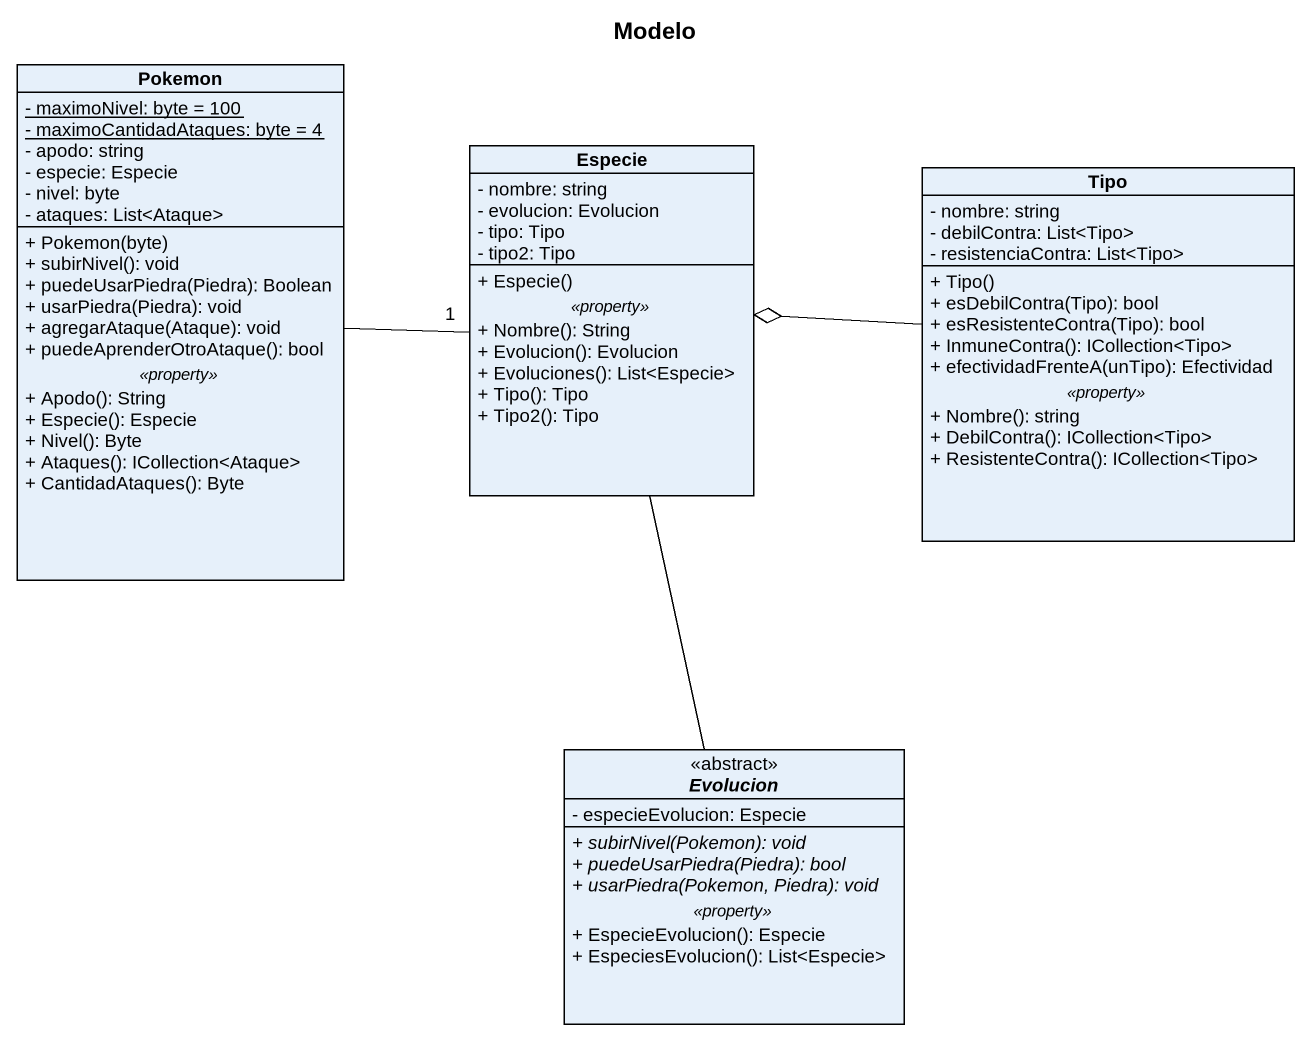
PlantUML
@startuml
title Modelo
hide circle
hide empty members
skinparam classAttributeIconSize 0
class Pokemon {
  {static} - maximoNivel: byte = 100
  {static} - maximoCantidadAtaques: byte = 4
  - apodo: string
  - especie: Especie
  - nivel: byte
  - ataques: List<Ataque>
  --
  + Pokemon(byte)
  + subirNivel(): void
  + puedeUsarPiedra(Piedra): Boolean
  + usarPiedra(Piedra): void
  + agregarAtaque(Ataque): void
  + puedeAprenderOtroAtaque(): bool
  .. <<property>> ..
  + Apodo(): String
  + Especie(): Especie
  + Nivel(): Byte
  + Ataques(): ICollection<Ataque>
  + CantidadAtaques(): Byte
}
class Especie {
  - nombre: string
  - evolucion: Evolucion
  - tipo: Tipo
  - tipo2: Tipo
  --
  + Especie()
  .. <<property>> ..
  + Nombre(): String
  + Evolucion(): Evolucion
  + Evoluciones(): List<Especie>
  + Tipo(): Tipo
  + Tipo2(): Tipo
}
class Tipo {
  - nombre: string
  - debilContra: List<Tipo>
  - resistenciaContra: List<Tipo>
  --
  + Tipo()
  + esDebilContra(Tipo): bool
  + esResistenteContra(Tipo): bool
  + InmuneContra(): ICollection<Tipo>
  + efectividadFrenteA(unTipo): Efectividad
  .. <<property>> ..
  + Nombre(): string
  + DebilContra(): ICollection<Tipo>
  + ResistenteContra(): ICollection<Tipo>
}
abstract class Evolucion <<abstract>> {
  - especieEvolucion: Especie
  --
  {abstract} + subirNivel(Pokemon): void
  {abstract} + puedeUsarPiedra(Piedra): bool
  {abstract} + usarPiedra(Pokemon, Piedra): void
  .. <<property>> ..
  + EspecieEvolucion(): Especie
  + EspeciesEvolucion(): List<Especie>
}
Pokemon -right- "1" Especie
Especie -- Evolucion
Tipo -left-o Especie
@enduml
